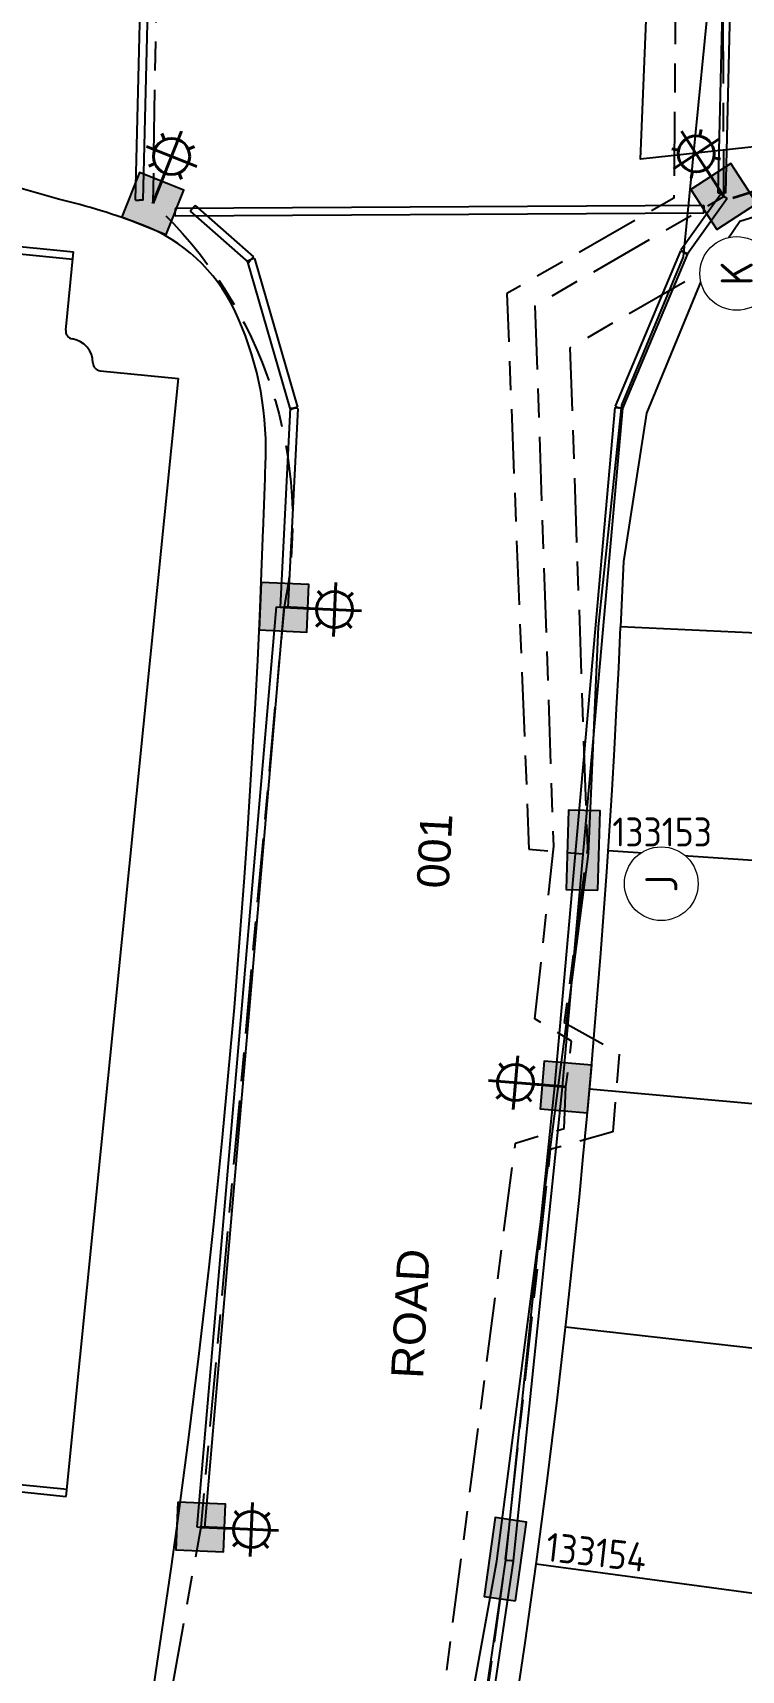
# Model space of a CAD drawing. Extents: x 294483 to 298733, y 6233899 to 6239242.
# Drawn here: x 296287.5 to 296331.7, y 6236305.3 to 6236407.4 of the extents above; entities that cross this region are included whole.
import ezdxf
from ezdxf.enums import TextEntityAlignment as Align

# ---------------------------------------------------------------- set-up
doc = ezdxf.new("R2010")
doc.units = 0
doc.linetypes.add('Cable Exist UG', pattern=[8.2, 4, -1.2, 1.8, -1.2])
doc.linetypes.add('IECLCENT', pattern=[15.5, 9.5, -2, 2, -2])
for name, color, linetype in [('_User Duct ID', 3, 'Continuous'), ('_User_LV_Exist', 7, 'Continuous'), ('Duct_SP_EXT', 7, 'Continuous'), ('Equip_LV_EXT', 7, 'Continuous'), ('Equip_SP_SL_EXT', 7, 'Continuous'), ('Mains_HV_NEW_U72', 2, 'Continuous'), ('Mains_LV_NEW_T84', 2, 'Continuous'), ('Notes', 7, 'Continuous'), ('SupportsUG_SP_LV_SL_EXT', 7, 'Continuous')]:
    doc.layers.add(name, color=color, linetype=linetype)
doc.styles.add('COLUMN_LABEL', font='arial.ttf')
doc.styles.add('iecARIAL', font='arial.ttf', dxfattribs={"height": 2})
doc.styles.add('POLE_LABEL', font='arial.ttf')
doc.styles.get("Standard").update_dxf_attribs({"font": 'isocp.shx'})
doc.linetypes.add('Cable New UG', pattern='A,7,-0.25,["x",Standard,S=2,R=0,X=0.2,Y=-0.8],-2.1', length=9.35)

# ---------------------------------------------------------------- blocks, each defined once
blk = doc.blocks.new('COLUMN_EXT')
blk.add_hatch(color=256).paths.add_polyline_path([(-1.49, 1.48), (-1.49, -1.49), (1.48, -1.49), (1.48, 1.48)])
blk.add_lwpolyline([(-1.49, -1.49), (1.48, -1.49), (1.48, 1.48), (-1.49, 1.48)], close=True)
for tag, height, style, flags, p in [('ASSET_NUM', 2.5, 'COLUMN_LABEL', 8, (2, 2)), ('STRUCTURE_PLANT_NUMBER', 0.2, 'POLE_LABEL', 9, (1.81, 0.03)), ('STREET_CODE', 0.2, 'COLUMN_LABEL', 9, (1.81, -0.2))]:
    blk.add_attdef(tag, text='', height=height, dxfattribs=dict(style=style, flags=flags)).set_placement(p, align=Align.MIDDLE_LEFT)
at = {"flags": 9}
for tag, p in [('COLUMN_TYPE', (1.81, -0.4)), ('OWNED_BY', (1.81, -0.6)), ('STATE', (1.81, -0.8)), ('USAGE', (1.81, -1)), ('LEGEND', (1.81, -1.2)), ('LOCATION', (1.81, -1.4)), ('STREETNAME', (1.81, -1.6)), ('SUBURB', (1.81, -1.8)), ('NOTES', (1.81, -2))]:
    blk.add_attdef(tag, text='', height=0.2, dxfattribs=at).set_placement(p, align=Align.MIDDLE_LEFT)
at = {"flags": 1}
blk.add_attdef('Z', (1.81, -2.35), '', height=0.2, dxfattribs=at)
blk = doc.blocks.new('*U18')
at = {"lineweight": 40}
for p, q in [((2.17, 4.25), (4.74, 0.56)), ((3.82, 4.43), (3.72, 3.88)), ((1.43, 2.77), (1.98, 2.67)), ((1.61, 1.12), (5.3, 3.69)), ((0, 0), (2.23, 1.55)), ((5.49, 2.04), (4.93, 2.14)), ((3.09, 0.37), (3.19, 0.93))]:
    blk.add_line(p, q, dxfattribs=at)
blk.add_circle((3.46, 2.4), 1.5, dxfattribs=at)
at = {"style": 'iecARIAL', "flags": 8}
blk.add_attdef('ASSET_NUM', (1.5, 1.5), '', height=2.5, dxfattribs=at)
for tag, p, height, flags in [('CONSTRUCTED_VOLTAGE', (0.98, -0.65), 0.2, 9), ('CONTROL_TYPE', (0.98, -0.85), 0.2, 9), ('LANTERN_PURPOSE', (0.98, -1.05), 0.2, 9), ('LANTERN_TYPE', (0.98, -1.25), 0.2, 9), ('NO_PHASES', (0.98, -1.45), 0.2, 9), ('LNUMBER', (2.18, -3.25), 2.5, 8), ('STATE', (0.98, -2.25), 0.2, 9), ('OPERATING_VOLTAGE', (0.98, -1.65), 0.2, 9), ('ORIENTATION', (0.98, -1.85), 0.2, 9), ('OWNED_BY', (0.98, -2.05), 0.2, 9), ('USAGE', (0.98, -2.45), 0.2, 9), ('CEXIST', (0.98, -2.65), 0.2, 9), ('CNEW', (0.98, -2.85), 0.2, 9), ('CNUMBER', (0.98, -3.05), 0.2, 9), ('CREMOVE', (0.98, -3.25), 0.2, 9), ('CREPLACE', (0.98, -3.45), 0.2, 9), ('LKINGHEIGHT', (0.98, -3.65), 0.2, 9), ('LBRACKET', (0.98, -3.85), 0.2, 9), ('LBRACKETVOCAB', (0.98, -4.05), 0.2, 9), ('LCATEGORY', (0.98, -4.25), 0.2, 9), ('LCHARGE1', (0.98, -4.45), 0.2, 9), ('LCHARGE1PERCENT', (0.98, -4.65), 0.2, 9), ('LCHARGE2', (0.98, -4.85), 0.2, 9), ('LCHARGE2PERCENT', (0.98, -5.05), 0.2, 9), ('LCHARGE3', (0.98, -5.25), 0.2, 9), ('LCHARGE3PERCENT', (0.98, -5.45), 0.2, 9), ('LEXIST', (0.98, -5.65), 0.2, 9), ('LLAMP', (0.98, -5.85), 0.2, 9), ('LLAMPVOCAB', (0.98, -6.05), 0.2, 9), ('LMAST', (0.98, -6.25), 0.2, 9), ('LMASTVOCAB', (0.98, -6.45), 0.2, 9), ('LNEW', (0.98, -6.65), 0.2, 9), ('LANTNUMBER', (0.98, -6.85), 0.2, 9), ('LOUTREACH', (0.98, -7.25), 0.2, 9), ('LOUTREACHVOCAB', (0.98, -7.45), 0.2, 9), ('LRATECODE', (0.98, -7.65), 0.2, 9), ('LREMOVE', (0.98, -7.85), 0.2, 9), ('LREPLACE', (0.98, -8.05), 0.2, 9), ('LTYPE', (0.98, -8.25), 0.2, 9), ('STREETNAME', (0.98, -9.25), 0.2, 9), ('SUBURB', (0.98, -9.45), 0.2, 1), ('LTYPEVOCAB', (0.98, -8.45), 0.2, 9), ('LEGEND', (0.98, -8.65), 0.2, 9), ('LOCATION', (0.98, -8.85), 0.2, 9), ('NOTES', (0.98, -9.05), 0.2, 9)]:
    blk.add_attdef(tag, p, '', height=height, dxfattribs=dict(flags=flags))
blk = doc.blocks.new('*U151')
blk.add_hatch(color=256).paths.add_polyline_path([(-2.475, 0.99), (-2.475, -0.99), (2.475, -0.99), (2.475, 0.99)])
blk.add_lwpolyline([(-2.475, -0.99), (2.475, -0.99), (2.475, 0.99), (-2.475, 0.99)], close=True)
at = {"style": 'iecARIAL', "flags": 8}
blk.add_attdef('ASSET_NUM', (1.5, 3.5), '', height=2.5, dxfattribs=at)
for tag, p, flags in [('OWNED_BY', (0, -0.2), 9), ('STATE', (0, -0.4), 9), ('SUPPORT_TYPE', (0, -0.6), 9), ('USAGE', (0, -0.8), 9), ('LEGEND', (0, -1), 9), ('LOCATION', (0, -1.2), 9), ('STREETNAME', (0, -1.8), 9), ('SUBURB', (0, -2), 1), ('NOTES', (0, -1.4), 9), ('PARENT', (0, -1.6), 9)]:
    blk.add_attdef(tag, p, '', height=0.2, dxfattribs=dict(flags=flags))
blk = doc.blocks.new('DUCT_INDICATOR')
at = {"color": 7, "lineweight": 9}
blk.add_attdef('CODE', text='', height=1.8, dxfattribs=at).set_placement((-4.4, 4.91), align=Align.MIDDLE_CENTER)
at = {"color": 7, "linetype": 'Continuous'}
blk.add_wipeout([(0, 2.87), (-0.98, 2.7), (-1.6, 2.39), (-2.18, 1.88), (-2.67, 1.06), (-2.87, 0), (-2.74, -0.87), (-2.4, -1.58), (-1.97, -2.09), (-1.13, -2.64), (-0.48, -2.83), (0.75, -2.78), (1.67, -2.34), (2.39, -1.59), (2.69, -1), (2.84, -0.42), (2.87, 0), (2.82, 0.56), (2.68, 1.05), (2.49, 1.44), (2.19, 1.86), (1.81, 2.23), (1.32, 2.55), (0.85, 2.75)], dxfattribs=at)
at = {"color": 7, "lineweight": 18}
blk.add_circle((0, 0), 2.87, dxfattribs=at)
at = {"color": 7, "lineweight": 9, "flags": 1}
blk.add_attdef('Z', (0, 0), '', height=0.2, dxfattribs=at)

msp = doc.modelspace()

# ---------------------------------------------------------------- linework, layer by layer
at = {"layer": '_User_LV_Exist', "color": 7, "linetype": 'Cable Exist UG', "flags": 128}
for points in [[(296479.65188, 6236413.3069), (296369.652, 6236413.46938), (296354.65319, 6236413.47926), (296348.11488, 6236413.50134), (296339.2994, 6236414.42532), (296330.9313, 6236417.10901), (296323.54225, 6236426.69062), (296323.53468, 6236430.24299), (296323.58651, 6236434.68951), (296321.94722, 6236434.70865), (296322.03285, 6236426.86769), (296327.65703, 6236419.0238), (296327.50516, 6236397.05708), (296317.08573, 6236391.10907), (296318.4625, 6236356.49884), (296321.82401, 6236356.19945)], [(296301.36232, 6236232.04037), (296306.26566, 6236256.54626), (296304.71091, 6236258.11409), (296305.49419, 6236264.77635), (296306.18065, 6236265.08048), (296309.9921, 6236283.81621), (296313.26105, 6236285.12441), (296313.63657, 6236287.66202), (296314.07526, 6236290.22226), (296311.59111, 6236291.894), (296317.62015, 6236338.17276), (296320.66293, 6236339.08928), (296320.76634, 6236341.67245), (296321.12567, 6236344.52085), (296318.8279, 6236345.9234), (296320.01553, 6236356.67927), (296318.85254, 6236390.35761), (296330.61695, 6236397.1683), (296330.52622, 6236417.32896)], [(296356.68479, 6236400.48852), (296351.74839, 6236400.56029), (296337.55638, 6236399.13036), (296333.17191, 6236397.91239), (296333.3435, 6236394.81986), (296321.01115, 6236387.7247), (296322.10891, 6236356.53343), (296320.66563, 6236345.69791), (296324.08423, 6236343.78312), (296323.7035, 6236338.88476), (296319.79397, 6236337.76347), (296316.99042, 6236312.24364), (296314.3768, 6236292.92813), (296316.44357, 6236291.30388), (296315.60981, 6236284.07351), (296311.44374, 6236282.8653), (296307.34509, 6236261.15654)]]:
    msp.add_lwpolyline(points, dxfattribs=at)
msp.add_lwpolyline([(296301.08193, 6236425.17819, -0.41545495), (296295.37535, 6236419.3257), (296295.0239, 6236396.72535, -0.262284206), (296303.19725, 6236371.5604), (296298.0099, 6236314.24136), (296280.12879, 6236214.75738)], format="xyb", dxfattribs=at)
at = {"layer": 'Duct_SP_EXT'}
for p, q in [((296293.93824, 6236396.94039), (296294.43733, 6236417.21787)), ((296294.41809, 6236396.92858), (296294.91719, 6236417.20606)), ((296330.69136, 6236417.1145), (296330.23928, 6236397.38484)), ((296331.17123, 6236417.10351), (296330.71916, 6236397.37384)), ((296293.93824, 6236396.94039), (296294.17817, 6236396.93448)), ((296294.41809, 6236396.92858), (296294.17817, 6236396.93448)), ((296330.42174, 6236397.30793), (296327.92777, 6236393.82119)), ((296330.81215, 6236397.02867), (296328.31817, 6236393.54194)), ((296330.23928, 6236397.38484), (296330.47922, 6236397.37934)), ((296330.42174, 6236397.30793), (296330.61695, 6236397.1683)), ((296330.71916, 6236397.37384), (296330.47922, 6236397.37934)), ((296330.81215, 6236397.02867), (296330.61695, 6236397.1683)), ((296329.37235, 6236396.59624), (296296.40312, 6236396.41818)), ((296296.40312, 6236396.41818), (296296.40442, 6236396.17818)), ((296296.40572, 6236395.93818), (296296.40442, 6236396.17818)), ((296329.37494, 6236396.11625), (296296.40572, 6236395.93818)), ((296297.34343, 6236396.2439), (296297.50194, 6236396.42411)), ((296297.34343, 6236396.2439), (296300.97786, 6236393.04707)), ((296297.66045, 6236396.60432), (296297.50194, 6236396.42411)), ((296297.66045, 6236396.60432), (296301.29488, 6236393.40748)), ((296329.37235, 6236396.59624), (296329.37365, 6236396.35625)), ((296329.37494, 6236396.11625), (296329.37365, 6236396.35625)), ((296327.90168, 6236393.77446), (296323.83781, 6236384.0938)), ((296327.90168, 6236393.77446), (296328.12297, 6236393.68157)), ((296327.92777, 6236393.82119), (296328.12297, 6236393.68157)), ((296328.31817, 6236393.54194), (296328.12297, 6236393.68157)), ((296328.34426, 6236393.58867), (296328.12297, 6236393.68157)), ((296300.90582, 6236393.1606), (296301.13637, 6236393.22727)), ((296300.90582, 6236393.1606), (296303.5849, 6236383.89682)), ((296300.97786, 6236393.04707), (296301.13637, 6236393.22727)), ((296301.29488, 6236393.40748), (296301.13637, 6236393.22727)), ((296301.36692, 6236393.29395), (296301.13637, 6236393.22727)), ((296301.36692, 6236393.29395), (296304.04601, 6236384.03017)), ((296328.34426, 6236393.58867), (296324.2804, 6236383.90801)), ((296303.57575, 6236383.97545), (296302.95754, 6236371.57234)), ((296304.05516, 6236383.95155), (296303.43695, 6236371.54845)), ((296303.57575, 6236383.97545), (296303.81545, 6236383.9635)), ((296303.5849, 6236383.89682), (296303.81545, 6236383.9635)), ((296304.04601, 6236384.03017), (296303.81545, 6236383.9635)), ((296304.05516, 6236383.95155), (296303.81545, 6236383.9635)), ((296323.82005, 6236384.0222), (296320.05188, 6236341.71255)), ((296324.29816, 6236383.97962), (296320.52998, 6236341.66997)), ((296323.82005, 6236384.0222), (296324.05911, 6236384.00091)), ((296323.83781, 6236384.0938), (296324.05911, 6236384.00091)), ((296324.29816, 6236383.97962), (296324.05911, 6236384.00091)), ((296324.2804, 6236383.90801), (296324.05911, 6236384.00091)), ((296302.71843, 6236371.59298), (296297.77079, 6236314.262)), ((296303.19666, 6236371.55171), (296298.24901, 6236314.22073)), ((296302.71843, 6236371.59298), (296302.95754, 6236371.57234)), ((296302.95754, 6236371.57234), (296303.19725, 6236371.5604)), ((296303.19666, 6236371.55171), (296302.95754, 6236371.57234)), ((296303.43695, 6236371.54845), (296303.19725, 6236371.5604)), ((296320.0522, 6236341.71596), (296316.99728, 6236312.18928)), ((296320.52966, 6236341.66656), (296317.47473, 6236312.13988)), ((296320.05188, 6236341.71255), (296320.29093, 6236341.69126)), ((296320.0522, 6236341.71596), (296320.29093, 6236341.69126)), ((296320.52966, 6236341.66656), (296320.29093, 6236341.69126)), ((296320.52998, 6236341.66997), (296320.29093, 6236341.69126)), ((296297.77079, 6236314.262), (296298.0099, 6236314.24136)), ((296298.24901, 6236314.22073), (296298.0099, 6236314.24136)), ((296316.99855, 6236312.19946), (296313.39911, 6236287.6969)), ((296317.47346, 6236312.1297), (296313.87402, 6236287.62714)), ((296316.99728, 6236312.18928), (296317.23601, 6236312.16458)), ((296316.99855, 6236312.19946), (296317.23601, 6236312.16458)), ((296317.47346, 6236312.1297), (296317.23601, 6236312.16458)), ((296317.47473, 6236312.13988), (296317.23601, 6236312.16458))]:
    msp.add_line(p, q, dxfattribs=at)
at = {"layer": 'Mains_HV_NEW_U72', "color": 10, "linetype": 'Cable New UG', "ltscale": 0.75, "flags": 128}
msp.add_lwpolyline([(296358.79311, 6236149.06662), (296341.66849, 6236155.77087), (296346.16148, 6236167.24731), (296339.23559, 6236169.51063), (296293.83688, 6236184.48007), (296298.44316, 6236200.10055), (296294.77445, 6236213.30752), (296300.70941, 6236231.84645), (296307.16257, 6236260.94002), (296316.46099, 6236312.13031), (296322.17086, 6236356.20125), (296322.8051, 6236370.33406), (296324.25992, 6236384.16263), (296328.09446, 6236393.39294), (296330.35822, 6236416.31382), (296323.54366, 6236430.14926), (296321.09624, 6236455.68155), (296314.22656, 6236505.94109), (296312.22336, 6236520.59677), (296309.0793, 6236536.49911), (296284.34637, 6236532.06484), (296288.69593, 6236509.40902), (296272.02642, 6236506.52409)], dxfattribs=at)
at = {"layer": 'Mains_LV_NEW_T84', "color": 170, "linetype": 'Cable New UG', "ltscale": 0.75}
msp.add_lwpolyline([(296370.17913, 6236337.21889), (296366.11407, 6236337.7693), (296365.55426, 6236332.66341), (296385.17753, 6236330.33357), (296389.17805, 6236364.45746), (296389.68521, 6236372.36797), (296390.76282, 6236385.67192), (296376.57041, 6236401.37319), (296373.65922, 6236402.27575), (296352.37901, 6236402.6826), (296337.8431, 6236400.84039), (296325.40878, 6236399.49537), (296326.20489, 6236418.83913), (296320.00142, 6236426.61566), (296319.52919, 6236436.20036), (296322.69631, 6236438.98913), (296321.09624, 6236455.68155), (296320.28563, 6236466.03867), (296326.36477, 6236473.29671), (296350.97147, 6236476.0143), (296350.97147, 6236476.0143), (296472.78496, 6236476.0171), (296482.22574, 6236476.11016), (296482.10231, 6236487.30337)], dxfattribs=at)
at = {"layer": 'Notes'}
for p, q in [((296289.14451, 6236396.9986), (296285.5018, 6236398.03664)), ((296384.11827, 6236367.64786), (296324.17855, 6236370.3366)), ((296323.40326, 6236356.39841), (296353.17036, 6236354.42183)), ((296322.24599, 6236341.54656), (296352.12666, 6236338.87342)), ((296320.74867, 6236326.72514), (296350.41235, 6236323.38458)), ((296348.5848, 6236307.90975), (296318.91209, 6236311.94192))]:
    msp.add_line(p, q, dxfattribs=at)
at = {"layer": 'Notes', "color": 254, "true_color": 0xd1d1d1}
for p, q in [((296280.12991, 6236394.70244), (296290.07986, 6236393.70319)), ((296280.53269, 6236394.20973), (296290.03489, 6236393.25544)), ((296289.58997, 6236388.82522), (296290.07986, 6236393.70319)), ((296289.62909, 6236316.16012), (296296.62386, 6236385.80977)), ((296291.73841, 6236386.3004), (296296.62386, 6236385.80977)), ((296284.76508, 6236316.6486), (296289.62909, 6236316.16012)), ((296284.81005, 6236317.09635), (296289.67405, 6236316.60787))]:
    msp.add_line(p, q, dxfattribs=at)
at = {"layer": 'Notes', "linetype": 'IECLCENT', "lineweight": 35, "ltscale": 0.5, "flags": 128}
msp.add_lwpolyline([(296386.3184, 6236393.54861), (296379.4564, 6236400.45488), (296348.09819, 6236400.5012), (296344.04271, 6236400.09518), (296339.4221, 6236399.63258), (296331.17041, 6236397.05923)], dxfattribs=at)
at = {"layer": 'Notes', "flags": 128}
for points in [[(296331.61698, 6236395.62724), (296339.72317, 6236398.15523), (296344.19213, 6236398.60264)], [(296329.36303, 6236392.32294), (296331.61698, 6236395.62724)], [(296329.36303, 6236392.32294), (296325.80137, 6236383.66691), (296324.34886, 6236374.42015), (296324.17855, 6236370.3366)]]:
    msp.add_lwpolyline(points, dxfattribs=at)
msp.add_lwpolyline([(296301.90828, 6236376.42148, 0.001771209), (296302.0558, 6236380.86475, 0.120105268), (296300.08669, 6236390.1296)], format="xyb", dxfattribs=at)
at = {"layer": 'Notes'}
for centre, radius, start, end in [((296279.69587, 6236357.10219), 41, 69.002035, 76.6761642), ((296290.62509, 6236385.57679), 10.5, 25.6963081, 69.002035), ((295674.83219, 6236399.46453), 627.49932, 326.31547419, 357.89551716), ((295674.83152, 6236399.46465), 650, 343.08172967, 357.43157983)]:
    msp.add_arc(centre, radius, start, end, dxfattribs=at)
at = {"layer": 'Notes', "color": 254, "true_color": 0xd1d1d1}
for centre, radius, start, end in [((296290.08747, 6236388.77526), 0.5, 174.2651301, 261.399146), ((296289.78837, 6236386.79775), 1.5, 0.0043004, 81.399146), ((296291.78837, 6236386.7979), 0.5, 180.0043005, 264.26513)]:
    msp.add_arc(centre, radius, start, end, dxfattribs=at)

# ---------------------------------------------------------------- block references
at = {"layer": 'Equip_LV_EXT'}
ref = msp.add_blockref('*U151', (296321.84412, 6236356.42531), dxfattribs=dict(at, rotation=88.45280534388392))
ref.add_attrib('ASSET_NUM', '133153', dxfattribs={"layer": '0', "height": 1.8}).set_placement((296326.76776, 6236357.5603), align=Align.MIDDLE_CENTER)
ref = msp.add_blockref('*U151', (296316.99042, 6236312.24364), dxfattribs=dict(at, rotation=82.09934703728669))
ref.add_attrib('ASSET_NUM', '133154', dxfattribs={"layer": '0', "height": 1.8, "rotation": 353.6465417}).set_placement((296322.66715, 6236312.67972), align=Align.MIDDLE_CENTER)
at = {"layer": 'Equip_SP_SL_EXT'}
for p, xscale, yscale, zscale, rotation in [((296295.0239, 6236396.72535, 12), 0.75, 0.75, 0.75, 33.538235632383), ((296330.61695, 6236397.1683, 12), 0.7500000000000001, 0.7500000000000001, 0.7500000000000001, 88.30968510500134), ((296303.19725, 6236371.5604), 0.7500000000000001, 0.7500000000000001, 0.7500000000000001, 322.6158687407353), ((296320.76634, 6236341.67245), 0.7500000000000001, 0.7500000000000001, 0.7500000000000001, 140.2964902004651), ((296298.0099, 6236314.24136), 0.7500000000000001, 0.7500000000000001, 0.7500000000000001, 322.6158687407353)]:
    msp.add_blockref('*U18', p, dxfattribs=dict(at, xscale=xscale, yscale=yscale, zscale=zscale, rotation=rotation))
at = {"layer": 'SupportsUG_SP_LV_SL_EXT'}
for p, rotation in [((296330.61695, 6236397.1683, 12), 33.15028673071568), ((296295.0239, 6236396.72535, 12), 338.3788372580974), ((296303.19725, 6236371.5604), 267.4564703664497), ((296320.76634, 6236341.67245), 85.13709182617956), ((296298.0099, 6236314.24136), 267.4564703664497)]:
    msp.add_blockref('COLUMN_EXT', p, dxfattribs=dict(at, rotation=rotation))

# ---------------------------------------------------------------- texts
at = {"layer": 'Notes', "style": 'iecARIAL'}
msp.add_text('ROAD                             001', height=2, rotation=86.999763, dxfattribs=at).set_placement((296311.86007, 6236323.46243))

# ---------------------------------------------------------------- next in the draw order: block references
at = {"layer": '_User Duct ID'}
ref = msp.add_blockref('DUCT_INDICATOR', (296331.41408, 6236392.3638), dxfattribs=dict(at, xscale=0.7999999999999999, yscale=0.7999999999999999, zscale=0.7999999999999999, rotation=90.19304970531908))
ref.add_attrib('CODE', 'K', dxfattribs={"layer": '0', "height": 2, "rotation": 90.1930497}).set_placement((296331.41408, 6236392.3638), align=Align.MIDDLE_CENTER)
ref = msp.add_blockref('DUCT_INDICATOR', (296326.71391, 6236354.33661), dxfattribs=dict(at, xscale=0.7999999999999999, yscale=0.7999999999999999, zscale=0.7999999999999999, rotation=90.19304970531908))
ref.add_attrib('CODE', 'J', dxfattribs={"layer": '0', "height": 2, "rotation": 90.1930497}).set_placement((296326.71391, 6236354.33661), align=Align.MIDDLE_CENTER)

doc.saveas('drawing.dxf')
